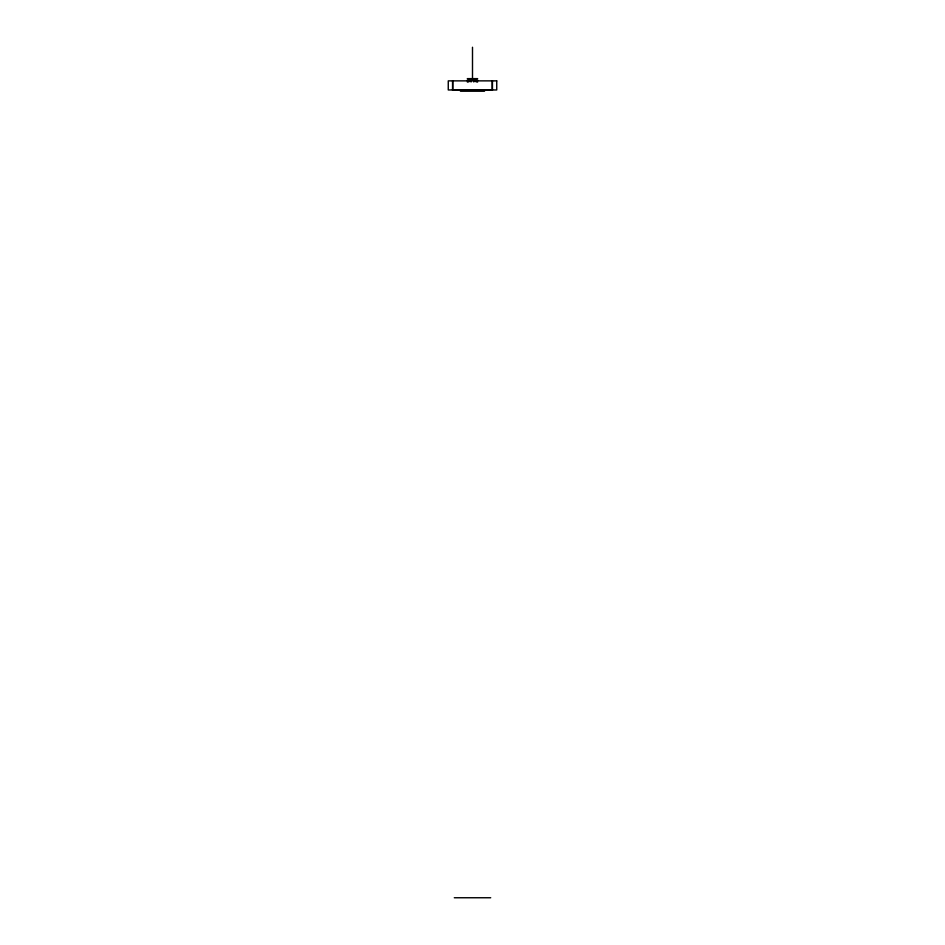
<?xml version="1.0" encoding="UTF-8"?>
<svg xmlns="http://www.w3.org/2000/svg" width="945" height="945" viewBox="0 0 945 945"><rect width="100%" height="100%" fill="white"/><g stroke="black" fill="none" stroke-linecap="round" stroke-linejoin="round"><path stroke-width="1.42" d="M471.082 82.002L470.681 80.242M468.696 82.002L469.334 80.797M467.291 78.636L477.662 78.636M469.7 79.628L475.229 79.628M467.291 80.112L477.662 80.112M468.59 80.242L476.363 80.242M459.672 90.436L485.281 90.436M460.475 91.074L484.49 91.074M454.285 897.75L490.715 897.75M475.985 80.242L477.638 82.002L476.764 80.797M475.607 80.797L476.233 82.002M473.61 80.797L473.835 82.002M492.451 80.868L492.451 90.212L486.132 89.964M492.191 80.868L492.191 90.212M472.5 47.25L472.5 79.061M458.868 89.964L452.549 90.212L452.549 80.868M452.809 80.868L452.809 90.212M467.74 81.388L467.326 82.002L468.188 80.797L467.751 81.388M496.739 80.868L448.261 80.868L448.261 89.964L496.739 89.964L496.739 80.868"/></g></svg>
